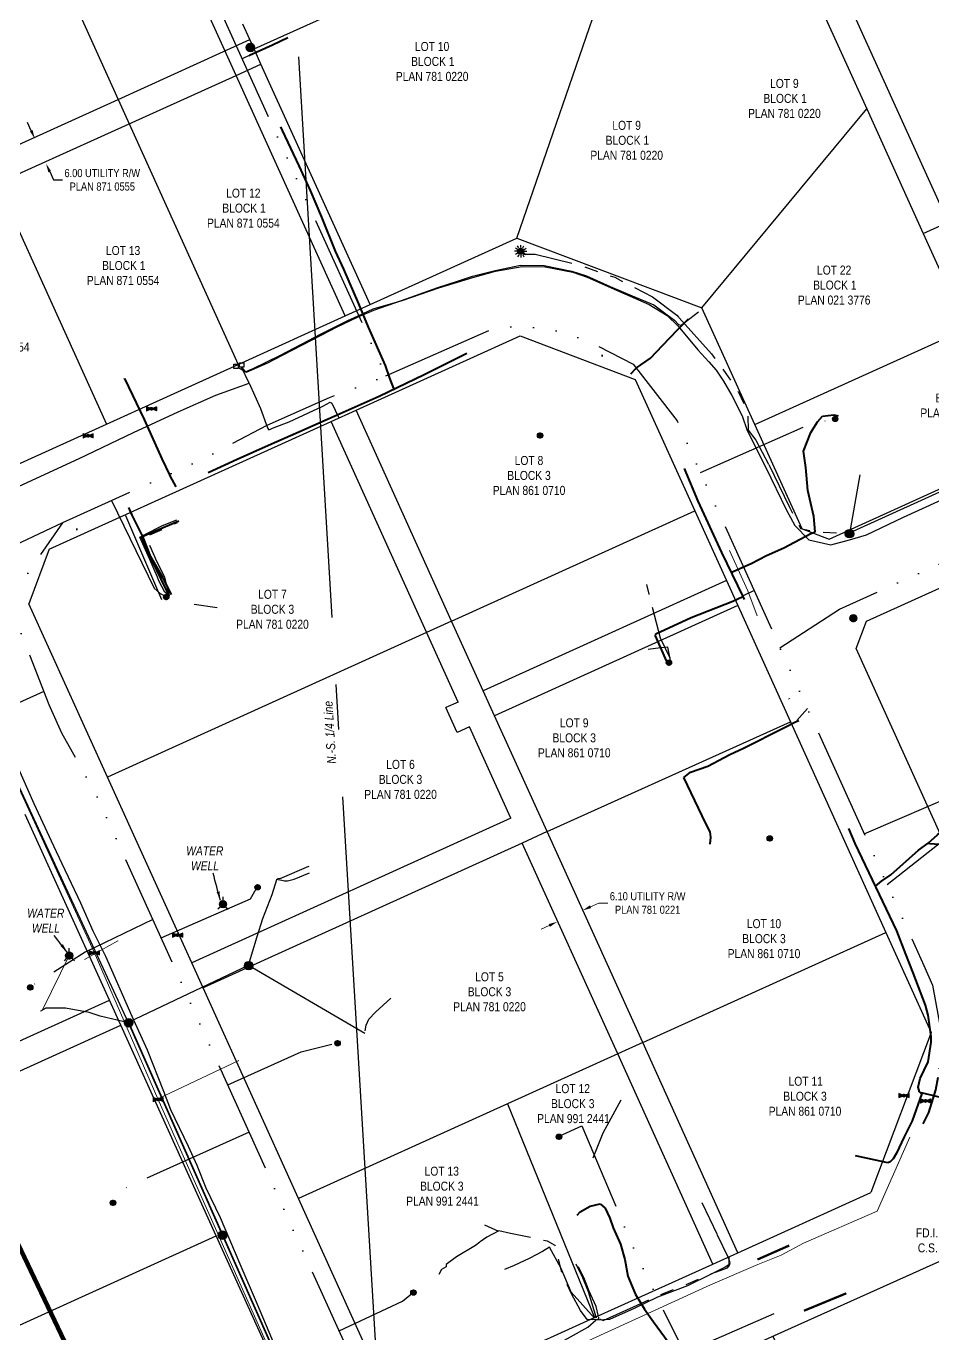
# Model space of a CAD drawing. Extents: x 312545 to 320442, y 5540407 to 5546054.
# Drawn here: x 316387.1 to 316589, y 5541873.8 to 5542165 of the extents above; entities that cross this region are included whole.
import ezdxf

# ---------------------------------------------------------------- set-up
doc = ezdxf.new("R2010")
doc.units = 0
doc.header["$LTSCALE"] = 5
doc.header["$PDSIZE"] = 0.5
for name, pattern in [('COOP2', [10, 5, -1, 0, -1, 0, -1, 0, -1, 0, -1]), ('DASHDOT', [25.4, 12.7, -6.35, 0, -6.35]), ('DASHDOT2', [12.7, 6.35, -3.175, 0, -3.175]), ('foc-QUARTERLINE', [33, 25, -3, 2, -3]), ('POWERLINE5', [7.8, 2.4, -0.6, 0.6, -0.6, 0.6, -0.6, 2.4])]:
    doc.linetypes.add(name, pattern=pattern)
doc.layers.get('Defpoints').update_dxf_attribs({"color": 9})
for name, color, linetype in [('AS-FENCE', 48, 'foc-FENCE'), ('AS-POWER', 104, 'foc-POWER'), ('AS-POWER-EXISTING', 72, 'POWERLINE5'), ('AS-POWER-EXISTING-PP-1000', 72, 'Continuous'), ('AS-SYMBOL-1000', 7, 'Continuous'), ('AS-TELEPHONE', 224, 'foc-TEL'), ('AS-WILDLIFE', 131, 'DASHDOT2'), ('F-RW', 190, 'Continuous'), ('L-MON-1000', 1, 'Continuous'), ('L-QSEC', 8, 'foc-QUARTERLINE'), ('L-QSEC-1000', 8, 'foc-QUARTERLINE'), ('L-TITLEDB', 4, 'Continuous'), ('L-TITLEDB-T-1000', 4, 'Continuous'), ('P-APEX RECON-URBAN', 30, 'COOP2'), ('T-WATER-T-1000', 170, 'Continuous')]:
    doc.layers.add(name, color=color, linetype=linetype)
for name, color, linetype, lineweight in [('AS-GENERAL', 48, 'Continuous', 18), ('AS-RECON EXISTING', 151, 'DASHDOT', 40), ('F-WS-T-1000', 190, 'Continuous', 9)]:
    doc.layers.add(name, color=color, linetype=linetype, lineweight=lineweight)
doc.layers.add('AS-WATER PIPE', color=7, linetype='foc-WATER', lineweight=9, true_color=0x8ac4ff)
doc.styles.add('1.8', font='ARIALN.TTF', dxfattribs={"height": 1.8})
doc.styles.add('175L', font='ARIALN.TTF', dxfattribs={"height": 10})
doc.styles.add('80L', font='ARIALN.TTF', dxfattribs={"height": 10})
doc.styles.add('foc-LtypeFont', font='ARIALN.TTF', dxfattribs={"height": 7.35})
doc.linetypes.add('foc-FENCE', pattern='A,10,-1,["X",foc-LtypeFont,S=0.2,R=0,X=-0.625,Y=-0.75],-1.24', length=12.24)
doc.linetypes.add('foc-POWER', pattern='A,6,-1,["P",foc-LtypeFont,S=0.2,R=0,X=-0.625,Y=-0.75],-1.24,4', length=12.24)
doc.linetypes.add('foc-TEL', pattern='A,2,-1,["T",foc-LtypeFont,S=0.2,R=0,X=-0.425,Y=-0.75],-1.24,8', length=12.24)
doc.linetypes.add('foc-WATER', pattern='A,10,-1,["W",foc-LtypeFont,S=0.2,R=0,X=-0.425,Y=-0.75],-2', length=13)
doc.dimstyles.new('Compass 1 000', dxfattribs={"dimtxt": 1.8, "dimasz": 2, "dimexe": 0.2, "dimexo": 0.0625, "dimgap": 0.5, "dimtad": 0, "dimtih": 1, "dimtoh": 1, "dimzin": 0, "dimdsep": 46, "dimtxsty": '1.8', "dimcen": 0.1, "dimse1": 1, "dimse2": 1, "dimclrd": 256, "dimclrt": 256, "dimaunit": 1, "dimadec": 4, "dimazin": 0, "dimtfac": 0.06, "dimtofl": 0, "dimtmove": 0, "dimatfit": 0, "dimfxl": 0.2, "dimtolj": 1, "dimtzin": 0, "dimlwd": -1, "dimarcsym": 0})

# ---------------------------------------------------------------- blocks, each defined once
blk = doc.blocks.new('VALVE')
h = blk.add_hatch(color=255)
h.dxf.hatch_style = 1
edge = h.paths.add_edge_path()
edge.add_line((-0.33, 0.24), (-1.2, 0.59))
edge.add_line((-1.2, 0.59), (-1.2, -0.59))
edge.add_line((-1.2, -0.59), (-0.33, -0.24))
edge.add_arc((0, 0), 0.411, 215.8775, 324.1225)
edge.add_line((0.33, -0.24), (1.2, -0.59))
edge.add_line((1.2, -0.59), (1.2, 0.59))
edge.add_line((1.2, 0.59), (0.33, 0.24))
edge.add_arc((0, 0), 0.411, 35.8775, 144.1225)
at = {"color": 48}
for p, q in [((-1.1, 0.44), (-1.1, -0.44)), ((-0.29, 0.12), (-1.1, 0.44)), ((0.29, 0.12), (1.1, 0.44)), ((1.1, 0.44), (1.1, -0.44)), ((-1.1, -0.44), (-0.29, -0.12)), ((1.1, -0.44), (0.29, -0.12))]:
    blk.add_line(p, q, dxfattribs=at)
for radius in [0.311, 0.11]:
    blk.add_circle((0, 0), radius, dxfattribs=at)
blk = doc.blocks.new('lightpole')
h = blk.add_hatch(color=255)
h.dxf.hatch_style = 1
h.paths.add_polyline_path([(-0.78, 0, 1), (0.78, 0, 1)])
h.paths.add_polyline_path([(0.68, 0, -1), (-0.68, 0, -1)], flags=16)
h = blk.add_hatch(color=13)
h.dxf.hatch_style = 1
edge = h.paths.add_edge_path()
edge.add_arc((0, 0), 0.682, 0, 360)
at = {"color": 13}
for p, q in [((-0.86, 0), (-1.38, 0)), ((-0.75, 0.43), (-1.19, 0.69)), ((-0.43, 0.75), (-0.69, 1.19)), ((0, 0.86), (0, 1.38)), ((0.43, 0.75), (0.69, 1.19)), ((0.75, 0.43), (1.19, 0.69)), ((0.86, 0), (1.38, 0)), ((-0.75, -0.43), (-1.19, -0.69)), ((-0.43, -0.75), (-0.69, -1.19)), ((0, -0.86), (0, -1.38)), ((0.43, -0.75), (0.69, -1.19)), ((0.75, -0.43), (1.19, -0.69))]:
    blk.add_line(p, q, dxfattribs=at)
blk.add_circle((0, 0), 0.682, dxfattribs=at)
blk = doc.blocks.new('RISER')
h = blk.add_hatch(color=255)
h.dxf.hatch_style = 1
edge = h.paths.add_edge_path()
edge.add_arc((0, 0), 0.7, 0, 360)
blk.add_hatch(color=13).paths.add_polyline_path([(0.58, -0.15), (-0.58, -0.15, 0.774597)])
at = {"color": 13}
blk.add_line((-0.58, -0.15), (0.58, -0.15), dxfattribs=at)
blk.add_circle((0, 0), 0.6, dxfattribs=at)
blk = doc.blocks.new('WAT')
h = blk.add_hatch(color=255)
h.dxf.hatch_style = 1
edge = h.paths.add_edge_path()
edge.add_arc((0, 0), 0.9, 0, 360)
at = {"color": 170}
for p, q in [((0, 0.82), (0, 1.63)), ((-0.58, -0.58), (-1.15, -1.15)), ((0.58, -0.58), (1.15, -1.15))]:
    blk.add_line(p, q, dxfattribs=at)
blk.add_circle((0, 0), 0.8, dxfattribs=at)
blk = doc.blocks.new('*X456')
at = {"color": 0}
for p, q in [((102.1, -2061.6), (108.8, -2061.6)), ((102.1, -2068.4), (108.8, -2068.4)), ((102.2, -2061.7), (108.8, -2061.7)), ((102.2, -2068.3), (108.7, -2068.3)), ((102.3, -2061.4), (108.6, -2061.4)), ((102.3, -2061.9), (108.6, -2061.9)), ((102.3, -2068.1), (108.6, -2068.1)), ((102.3, -2068.6), (108.7, -2068.6)), ((102.5, -2061.2), (108.5, -2061.2)), ((102.5, -2062), (108.4, -2062)), ((102.5, -2068), (108.4, -2068)), ((102.5, -2068.7), (108.5, -2068.7)), ((102.6, -2062.2), (108.3, -2062.2)), ((102.7, -2061.1), (108.2, -2061.1)), ((102.7, -2067.8), (108.3, -2067.8)), ((102.7, -2068.9), (108.3, -2068.9)), ((102.8, -2062.3), (108.1, -2062.3)), ((102.8, -2067.7), (108.1, -2067.7)), ((102.9, -2060.9), (108, -2060.9)), ((102.9, -2069.1), (108, -2069.1)), ((103, -2062.5), (108, -2062.5)), ((103, -2067.5), (108, -2067.5)), ((103.1, -2062.7), (107.8, -2062.7)), ((103.1, -2067.3), (107.8, -2067.3)), ((103.2, -2060.8), (107.7, -2060.8)), ((103.2, -2069.2), (107.8, -2069.2)), ((103.3, -2062.8), (107.7, -2062.8)), ((103.3, -2067.2), (107.6, -2067.2)), ((103.4, -2063), (107.5, -2063)), ((103.4, -2067), (107.5, -2067)), ((103.5, -2060.6), (107.4, -2060.6)), ((103.5, -2069.4), (107.4, -2069.4)), ((103.6, -2063.1), (107.3, -2063.1)), ((103.6, -2066.9), (107.3, -2066.9)), ((103.7, -2063.3), (107.2, -2063.3)), ((103.8, -2066.7), (107.2, -2066.7)), ((103.9, -2060.5), (107, -2060.5)), ((103.9, -2063.4), (107, -2063.4)), ((103.9, -2066.6), (107, -2066.6)), ((103.9, -2069.5), (107.1, -2069.5)), ((104.1, -2063.6), (106.9, -2063.6)), ((104.1, -2066.4), (106.9, -2066.4)), ((104.2, -2063.7), (106.7, -2063.7)), ((104.2, -2066.2), (106.7, -2066.2)), ((104.4, -2063.9), (106.6, -2063.9)), ((104.4, -2066.1), (106.6, -2066.1)), ((104.4, -2069.7), (106.5, -2069.7)), ((104.5, -2060.3), (106.5, -2060.3)), ((104.5, -2064.1), (106.4, -2064.1)), ((104.5, -2065.9), (106.4, -2065.9)), ((104.7, -2064.2), (106.3, -2064.2)), ((104.7, -2065.8), (106.2, -2065.8)), ((104.8, -2064.4), (106.1, -2064.4)), ((104.8, -2065.6), (106.1, -2065.6)), ((105, -2064.5), (105.9, -2064.5)), ((105, -2065.5), (105.9, -2065.5)), ((105.1, -2064.7), (105.8, -2064.7)), ((105.2, -2065.3), (105.8, -2065.3)), ((105.3, -2064.8), (105.6, -2064.8)), ((105.3, -2065.2), (105.6, -2065.2))]:
    blk.add_line(p, q, dxfattribs=at)
blk = doc.blocks.new('PILE')
h = blk.add_hatch(color=255)
h.dxf.hatch_style = 1
edge = h.paths.add_edge_path()
edge.add_arc((0, 0), 0.868, 0, 360)
at = {"color": 224}
for p, q in [((0.54, -0.54), (-0.54, 0.54)), ((-0.54, -0.54), (0.54, 0.54))]:
    blk.add_line(p, q, dxfattribs=at)
blk.add_circle((0, 0), 0.768, dxfattribs=at)
at = {"color": 224, "xscale": 0.16, "yscale": 0.16, "zscale": 0.16}
blk.add_blockref('*X456', (-16.87, 330.4), dxfattribs=at)
blk = doc.blocks.new('POWERPOLE')
h = blk.add_hatch(color=255)
edge = h.paths.add_edge_path()
edge.add_arc((0, 0), 0.96, 0, 360)
at = {"linetype": 'Continuous'}
for p, q in [((0.68, -0.68), (-0.68, 0.68)), ((-0.68, -0.68), (0.68, 0.68))]:
    blk.add_line(p, q, dxfattribs=at)
blk.add_circle((0, 0), 0.96, dxfattribs=at)
blk = doc.blocks.new('*D514')
at = {"layer": 'Defpoints', "color": 0, "transparency": 16777216}
for p in [(316389.9, 5542140.29), (316391.5, 5542134.43), (316392.37, 5542134.82)]:
    blk.add_point(p, dxfattribs=at)
at = {"layer": 'L-TITLEDB-T-1000', "transparency": 16777216}
for p, q in [((316388.21, 5542141.72), (316387.39, 5542143.54)), ((316392.33, 5542132.61), (316393.15, 5542130.78)), ((316393.15, 5542130.78), (316395.15, 5542130.78))]:
    blk.add_line(p, q, dxfattribs=at)
for points in [[(316388.51, 5542141.86), (316387.91, 5542141.58), (316389.03, 5542139.9)], [(316392.63, 5542132.74), (316392.02, 5542132.47), (316391.5, 5542134.43)]]:
    blk.add_solid(points, dxfattribs=at)
at = {"layer": 'L-TITLEDB-T-1000', "transparency": 16777216, "insert": (316404.03, 5542130.78), "char_height": 1.8, "attachment_point": 5, "style": '1.8'}
blk.add_mtext('\\A1;6.00 UTILITY R/W\\PPLAN 871 0555', dxfattribs=at)
blk = doc.blocks.new('*D1852')
at = {"layer": 'Defpoints', "color": 0, "transparency": 16777216}
for p in [(316510.95, 5541968.1), (316510.99, 5541968.02), (316505.43, 5541965.5)]:
    blk.add_point(p, dxfattribs=at)
at = {"layer": 'F-WS-T-1000', "transparency": 16777216}
for p, q in [((316512.78, 5541968.93), (316514.6, 5541969.75)), ((316514.6, 5541969.75), (316516.6, 5541969.75)), ((316503.57, 5541964.76), (316501.75, 5541963.93))]:
    blk.add_line(p, q, dxfattribs=at)
for points in [[(316512.64, 5541969.23), (316512.91, 5541968.63), (316510.95, 5541968.1)], [(316503.44, 5541965.06), (316503.71, 5541964.46), (316505.39, 5541965.59)]]:
    blk.add_solid(points, dxfattribs=at)
at = {"layer": 'F-WS-T-1000', "transparency": 16777216, "insert": (316525.47, 5541969.75), "char_height": 1.8, "attachment_point": 5, "style": '1.8'}
blk.add_mtext('\\A1;6.10 UTILITY R/W\\PPLAN 781 0221', dxfattribs=at)

msp = doc.modelspace()

# ---------------------------------------------------------------- linework, layer by layer
at = {"layer": 'AS-FENCE', "flags": 128}
msp.add_lwpolyline([(316409.236, 5542056.053), (316409.235, 5542056.051), (316417.216, 5542037.309)], dxfattribs=at)
at = {"layer": 'AS-GENERAL', "const_width": 0.5, "flags": 128}
for points in [[(316549.926, 5541890.372), (316557.016, 5541893.5)], [(316569.711, 5541882.848), (316560.277, 5541878.967)]]:
    msp.add_lwpolyline(points, dxfattribs=at)
at = {"layer": 'AS-POWER', "flags": 128}
for points in [[(316570.46, 5542052.16), (316612.155, 5542071.092), (316667.742, 5542095.94), (316691.259, 5542118.69)], [(316570.477, 5542052.067), (316572.829, 5542065.082)], [(316409.867, 5541943.053), (316383.287, 5542000.432), (316356.366, 5542059.571)], [(316424.484, 5542036.263), (316429.619, 5542035.521)], [(316449.918, 5541977.929), (316449.922, 5541977.923), (316443.563, 5541975.172), (316443.045, 5541975.207)], [(316409.9, 5541943.19), (316436.627, 5541955.94), (316438.558, 5541962.324), (316439.792, 5541966.272), (316441.831, 5541971.636), (316442.871, 5541975.006)], [(316436.627, 5541955.94), (316462.506, 5541940.772), (316462.506, 5541940.787)], [(316409.9, 5541943.19), (316430.82, 5541895.93), (316452.04, 5541848.06), (316479.87, 5541787.44), (316498.94, 5541745.22), (316520.336, 5541698.705), (316539.448, 5541712.189)]]:
    msp.add_lwpolyline(points, dxfattribs=at)
at = {"layer": 'AS-POWER-EXISTING', "flags": 128}
for points in [[(316497.223, 5542114.958), (316497.233, 5542114.954), (316497.806, 5542114.214), (316500.413, 5542114.246), (316509.93, 5542111.916), (316518.152, 5542109.076), (316526.547, 5542104.731), (316531.989, 5542100.623), (316539.681, 5542092.012), (316542.921, 5542087.648), (316545.696, 5542083.513), (316547.755, 5542079.207), (316547.848, 5542075.043), (316549.534, 5542072.823), (316552.531, 5542067.242), (316557.003, 5542058.03), (316559.505, 5542053.152), (316563.176, 5542052.353), (316570.477, 5542052.054)], [(316418.972, 5542038.187), (316417.929, 5542042.282), (316416.286, 5542045.627), (316413.985, 5542050.848), (316413.906, 5542051.368), (316414.476, 5542051.639), (316420.781, 5542054.499)], [(316530.479, 5542024.289), (316528.337, 5542028.692), (316526.5, 5542035.867), (316525.817, 5542038.52), (316525.315, 5542040.655)], [(316514.766, 5541877.167), (316515.546, 5541876.806), (316522.35, 5541879.818), (316528.041, 5541882.432), (316533.015, 5541884.379), (316537.312, 5541886.261), (316540.614, 5541887.583), (316543.255, 5541888.546), (316543.586, 5541888.877), (316543.73, 5541889.105), (316543.841, 5541889.642), (316543.514, 5541890.723), (316537.581, 5541902.979)], [(316514.551, 5541877.555), (316514.474, 5541876.992), (316513.225, 5541876.974), (316512.032, 5541877.025), (316510.558, 5541879.012), (316508.501, 5541882.71), (316506.402, 5541887.332), (316504.905, 5541893.486), (316503.163, 5541894.432), (316501.185, 5541894.854), (316494.908, 5541896.193), (316492.346, 5541896.737), (316489.677, 5541895.354), (316487.159, 5541893.534), (316482.916, 5541890.967), (316480.589, 5541889.247), (316480.578, 5541888.753), (316479.555, 5541888.189), (316478.642, 5541886.429)], [(316489.128, 5541898.071), (316492.253, 5541896.72)], [(316514.532, 5541877.655), (316513.984, 5541879.928), (316512.476, 5541883.296), (316511.243, 5541886.34), (316509.779, 5541889.389)]]:
    msp.add_lwpolyline(points, dxfattribs=at)
at = {"layer": 'AS-RECON EXISTING', "flags": 128}
for points in [[(316468.95, 5542084.343), (316468.098, 5542086.585), (316467.107, 5542089.419), (316463.342, 5542097.944), (316461.127, 5542103.206), (316457.851, 5542110.874), (316455.982, 5542114.898), (316452.887, 5542122.471), (316450.432, 5542128.412), (316447.894, 5542133.906), (316444.151, 5542141.773), (316441.211, 5542148.1), (316435.652, 5542161.149), (316435.375, 5542161.692), (316433.249, 5542166.738), (316431.37, 5542171.114), (316426.786, 5542181.858), (316422.288, 5542191.368), (316417.285, 5542202.688), (316416.268, 5542205.057), (316413.585, 5542210.049), (316410.415, 5542216.286), (316408.978, 5542220.102), (316409.277, 5542220.695), (316409.485, 5542220.98), (316410.5, 5542221.542), (316418.571, 5542224.746), (316427.048, 5542228.727), (316433.613, 5542231.796), (316444.48, 5542236.962), (316449.26, 5542239.231), (316455.248, 5542241.792), (316461.549, 5542244.591), (316468.204, 5542247.469), (316476.409, 5542251.27), (316484.432, 5542254.435), (316489.615, 5542256.605), (316497.299, 5542260.179), (316503.505, 5542262.543), (316505.948, 5542263.841), (316515.239, 5542267.596), (316524.621, 5542272.329), (316532.58, 5542276.359), (316541.067, 5542280.398), (316549.352, 5542284.051), (316558.688, 5542288.273), (316566.455, 5542291.95), (316568.84, 5542292.948), (316578.221, 5542297.171), (316582.527, 5542299.09), (316592.755, 5542303.189), (316600.811, 5542307.12), (316605.154, 5542308.773), (316610.08, 5542311.081), (316614.275, 5542312.838), (316619.23, 5542315.047), (316623.608, 5542316.59), (316629.049, 5542318.729), (316636.616, 5542321.569), (316645.674, 5542325.453), (316652.247, 5542328.467), (316661.221, 5542332.701), (316668.126, 5542335.838), (316671.783, 5542337.607), (316679.707, 5542341.278), (316686.086, 5542344.023), (316692.662, 5542346.802), (316701.484, 5542350.964), (316709.477, 5542354.327), (316714.061, 5542355.976), (316721.314, 5542359.409), (316732.566, 5542364.679), (316736.777, 5542366.353), (316742.512, 5542369.178), (316749.634, 5542372.976), (316760.382, 5542378.072), (316770.669, 5542382.304), (316796.106, 5542393.198), (316798.536, 5542394.029), (316801.228, 5542393.257)], [(316445.347, 5542162.405), (316441.953, 5542160.776), (316436.805, 5542158.443), (316436.896, 5542158.484)], [(316521.745, 5542087.576), (316522.881, 5542088.803), (316522.97, 5542088.898), (316526.091, 5542091.061), (316528.803, 5542093.896), (316532.088, 5542097.39), (316534.566, 5542099.823)], [(316312.228, 5542012.428), (316321.754, 5542017.321), (316328.746, 5542020.846), (316333.97, 5542023.232), (316337.187, 5542024.532), (316344.746, 5542027.934), (316352.535, 5542031.424), (316357.598, 5542033.962), (316364.093, 5542036.647), (316367.177, 5542038.004), (316375.816, 5542042.199), (316383.6, 5542045.892), (316386.33, 5542047.046), (316389.053, 5542048.254), (316397.071, 5542052.437), (316404.605, 5542055.486), (316414.622, 5542059.776), (316424.496, 5542064.232), (316434.075, 5542068.555), (316441.024, 5542071.733), (316447.829, 5542074.702), (316454.328, 5542077.582), (316465.726, 5542082.611), (316475.679, 5542087.457), (316485.896, 5542092.546), (316490.226, 5542094.479), (316496.43, 5542096.112), (316500.396, 5542096.593), (316506.029, 5542095.504), (316511.189, 5542093.774), (316516.949, 5542090.819), (316519.836, 5542088.574), (316521.745, 5542087.576), (316523.503, 5542085.432), (316525.591, 5542082.409), (316528.348, 5542077.725), (316530.742, 5542073.314), (316533.011, 5542067.984), (316536.661, 5542059.237), (316541.949, 5542047.81), (316546.708, 5542038.039), (316546.986, 5542037.31)], [(316408.973, 5542086.496), (316408.977, 5542086.556), (316413.383, 5542077.391), (316417.312, 5542068.66), (316418.988, 5542065.132), (316419.094, 5542064.911), (316420.447, 5542062.405)], [(316544.074, 5542043.358), (316544.035, 5542043.327), (316548.532, 5542045.336), (316551.975, 5542047.123), (316555.789, 5542048.835), (316561.809, 5542052.015), (316562.765, 5542052.391), (316562.494, 5542055.8), (316561.161, 5542061.636), (316560.67, 5542066.766), (316560.178, 5542070.392), (316561.782, 5542074.505), (316563.292, 5542076.88), (316564.447, 5542078.189), (316566.915, 5542078.465), (316567.892, 5542078.2)], [(316419.46, 5542038.455), (316419.455, 5542038.436), (316417.527, 5542042.267), (316414.875, 5542046.849), (316413.046, 5542051.389), (316410.718, 5542056.087), (316409.978, 5542057.787)], [(316529.757, 5542023.501), (316527.22, 5542029.219), (316527.276, 5542029.695), (316535.145, 5542033.31), (316544.467, 5542036.939), (316546.635, 5542037.973), (316546.718, 5542038.012)], [(316586.506, 5541927.33), (316586.287, 5541927.443), (316586.025, 5541927.713), (316585.688, 5541928.779), (316586.13, 5541930.663), (316587.915, 5541934.403), (316588.64, 5541938.735), (316588.605, 5541940.058), (316587.947, 5541944.816), (316587.333, 5541947.019), (316584.596, 5541954.234), (316582.935, 5541958.368), (316580.948, 5541963.568), (316571.707, 5541982.989), (316567.031, 5541993.689), (316563.561, 5542001.316), (316560.502, 5542007.52), (316559.233, 5542010.303), (316555.662, 5542018.227), (316553.548, 5542023.033), (316551.671, 5542026.919), (316548.507, 5542033.867), (316546.981, 5542037.32)], [(316539.403, 5541982.865), (316539.579, 5541984.41), (316539.371, 5541985.611), (316538.437, 5541987.479), (316533.542, 5541997.693), (316535.035, 5541998.91), (316538.895, 5542000.246), (316543.753, 5542002.847), (316546.809, 5542004.26), (316555.964, 5542008.858), (316558.369, 5542010.08), (316559.135, 5542010.431)], [(316576.214, 5541973.517), (316577.561, 5541974.645), (316579.607, 5541976.003), (316585.768, 5541981.528), (316587.931, 5541983.117), (316590.026, 5541984.945), (316592.23, 5541986.86), (316593.294, 5541987.89), (316597.033, 5541991.049), (316599.713, 5541993.116), (316603.001, 5541996.271), (316603.553, 5541997.013)], [(316587.893, 5541983.054), (316588.303, 5541983.018), (316590.423, 5541982.847), (316591.019, 5541982.799), (316597.569, 5541985.986), (316601.396, 5541987.329)], [(316586.863, 5541920.577), (316588.123, 5541923.113), (316589.075, 5541926.193), (316589.615, 5541928.183), (316590.203, 5541931.01)], [(316586.506, 5541927.33), (316584.346, 5541921.225), (316582.611, 5541917.698), (316580.891, 5541914.032), (316580.178, 5541912.8), (316579.497, 5541912.117), (316578.934, 5541911.923), (316571.792, 5541913.499)], [(316620.436, 5541916.879), (316620.37, 5541916.888), (316616.212, 5541916.856), (316608.869, 5541919.002), (316605.58, 5541921.232), (316602.127, 5541923.842), (316597.132, 5541925.645), (316590.087, 5541926.621), (316586.493, 5541927.47)], [(316509.801, 5541900.243), (316510.412, 5541901.016), (316512.659, 5541902.243), (316514.934, 5541902.789), (316516.019, 5541901.775), (316517.021, 5541899.572), (316517.778, 5541897.412), (316519.407, 5541893.825), (316520.41, 5541890.372), (316521.066, 5541886.681), (316522.751, 5541882.622), (316523.494, 5541881.362), (316524.74, 5541879.355), (316526.796, 5541876.473), (316529.233, 5541873.176), (316531.715, 5541869.743), (316533.404, 5541867.174), (316533.84, 5541866.232), (316533.913, 5541866.033)]]:
    msp.add_lwpolyline(points, dxfattribs=at)
at = {"layer": 'AS-RECON EXISTING', "color": 240, "flags": 128}
msp.add_lwpolyline([(316421.082, 5542054.763), (316415.508, 5542052.407), (316412.798, 5542051.19), (316415.178, 5542045.89), (316417.066, 5542041.864), (316418.872, 5542038.245)], dxfattribs=at)
at = {"layer": 'AS-TELEPHONE', "flags": 128}
for points in [[(316434.345, 5542088.95), (316436.141, 5542087.944), (316440.921, 5542090.003), (316444.128, 5542091.766), (316452.888, 5542096.274), (316456.18, 5542097.999), (316461.004, 5542100.265), (316464.499, 5542101.744), (316470.628, 5542103.922), (316478.783, 5542106.812), (316483.383, 5542108.312), (316486.452, 5542109.319), (316491.519, 5542110.591), (316497.174, 5542111.767), (316502.456, 5542111.727), (316508.561, 5542110.441), (316511.829, 5542109.381), (316517.131, 5542107.052), (316522.028, 5542104.955), (316526.881, 5542102.921), (316529.838, 5542100.707), (316531.453, 5542099.52), (316532.342, 5542098.579), (316532.953, 5542098.426), (316536.777, 5542101.391)], [(316435.064, 5542089.043), (316435.77, 5542088.18), (316435.844, 5542088.042), (316437.651, 5542088.761), (316443.747, 5542091.714), (316448.422, 5542094.222), (316452.778, 5542096.496), (316458.75, 5542099.496), (316461.037, 5542100.536), (316464.341, 5542102.051), (316470.837, 5542103.925), (316479.001, 5542106.717), (316486.581, 5542109.059), (316491.576, 5542110.459), (316497.536, 5542111.455), (316502.645, 5542111.429), (316508.79, 5542110.19), (316512, 5542109.115), (316517.355, 5542106.767), (316525.807, 5542103.03), (316529.829, 5542100.588), (316532.196, 5542098.263), (316533.366, 5542096.884), (316536.631, 5542092.917), (316539.086, 5542090.225), (316540.7, 5542088.421), (316542.39, 5542085.975), (316544.229, 5542082.741), (316546.536, 5542078.223), (316547.637, 5542074.999), (316551.766, 5542066.735), (316556.337, 5542057.411), (316558.245, 5542053.82), (316561.358, 5542050.622), (316566.297, 5542049.513), (316570.429, 5542050.658), (316574.216, 5542051.709), (316582.441, 5542055.7), (316590.13, 5542059.14), (316602.168, 5542065.174), (316610.486, 5542068.91), (316611.812, 5542069.78), (316611.96, 5542070.102), (316612.174, 5542070.989)], [(316321.237, 5542035.337), (316322.018, 5542035.369), (316332.877, 5542040.814), (316351.955, 5542048.581), (316357.285, 5542051.278), (316359.216, 5542053.051), (316359.6, 5542053.787), (316359.34, 5542055.18), (316358.87, 5542056.066), (316357.7, 5542056.445), (316359.676, 5542056.753), (316359.952, 5542056.367), (316362.05, 5542051.998), (316365.729, 5542053.875), (316371.696, 5542056.066), (316376.69, 5542058.482), (316386.52, 5542063.014), (316398.855, 5542068.755), (316410.994, 5542074.542), (316420.965, 5542079.133), (316429.354, 5542082.838), (316436.752, 5542085.477), (316435.06, 5542089.045)], [(316436.744, 5542085.479), (316439.252, 5542079.834), (316440.801, 5542075.592), (316441.075, 5542075.155), (316441.11, 5542075.116), (316442.333, 5542075.652), (316445.631, 5542076.865), (316453.119, 5542080.386), (316454.787, 5542081.284), (316454.935, 5542081.224), (316455.155, 5542081.046), (316456.598, 5542077.9)], [(316357.7, 5542056.445), (316359.152, 5542056.898), (316359.644, 5542056.768), (316359.965, 5542056.591), (316362.158, 5542051.871), (316362.832, 5542050.194), (316365.584, 5542044.257), (316367.875, 5542038.43), (316371.224, 5542030.501), (316374.148, 5542024.088), (316376.057, 5542019.943), (316379.582, 5542012.545), (316381.099, 5542009.363), (316383.771, 5542003.35), (316388.822, 5541991.93), (316393.195, 5541982.52), (316395.001, 5541978.58), (316399.157, 5541969.769), (316401.932, 5541963.527), (316404.723, 5541957.921), (316410.638, 5541944.574), (316414.035, 5541937.047), (316417.633, 5541927.893), (316419.248, 5541923.797), (316423.122, 5541915.603), (316425.119, 5541911.389), (316427.103, 5541906.369), (316430.309, 5541899.72), (316434.695, 5541889.426), (316438.506, 5541880.397), (316441.716, 5541872.868), (316444.207, 5541867.248), (316446.169, 5541862.688), (316448.208, 5541858.52), (316447.402, 5541858.023), (316449.484, 5541858.344), (316452.964, 5541858.644), (316457.492, 5541858.641), (316462.677, 5541858.243), (316468.543, 5541857.474), (316473.069, 5541857.536), (316475.964, 5541858.016), (316478.736, 5541858.964), (316483.156, 5541860.51), (316488.91, 5541862.713), (316498.072, 5541866.889), (316502.942, 5541869.318), (316501.954, 5541871.287), (316501.976, 5541871.273)], [(316418.917, 5542038.171), (316417.927, 5542038.972), (316416.59, 5542041.51), (316416.299, 5542042.326), (316414.619, 5542046.256), (316412.41, 5542051.23), (316413.338, 5542051.746), (316417.454, 5542053.811), (316420.649, 5542055.102)], [(316530.6, 5542023.775), (316529.966, 5542026.739), (316528.361, 5542026.546), (316525.622, 5542026.208)], [(316442.738, 5541975.045), (316442.735, 5541975.052), (316444, 5541974.815), (316444.603, 5541974.663), (316445.246, 5541974.673), (316446.726, 5541975.068), (316450.197, 5541976.502)], [(316478.575, 5541725.035), (316480.879, 5541733.039), (316481.397, 5541733.859), (316487.655, 5541737.895), (316494.616, 5541741.669), (316498.261, 5541743.863), (316498.934, 5541745.034), (316479.361, 5541787.555), (316452.02, 5541847.901), (316430.789, 5541895.784), (316409.867, 5541943.053), (316403.594, 5541944.547), (316401.093, 5541945.356), (316395.868, 5541946.369), (316391.46, 5541946.308), (316390.272, 5541945.679), (316390.276, 5541945.676)], [(316462.539, 5541941.292), (316462.783, 5541942.553), (316463.369, 5541943.857), (316464.869, 5541945.468), (316468.286, 5541948.595)], [(316513.377, 5541912.993), (316515.574, 5541918.587), (316519.571, 5541925.948)], [(316513.673, 5541877.289), (316508.459, 5541883.134), (316506.252, 5541888.381), (316503.583, 5541893.117), (316502.042, 5541892.134), (316499.072, 5541890.597), (316495.73, 5541889.063), (316493.57, 5541888.118)], [(316514.275, 5541876.92), (316517.032, 5541877.067), (316522.584, 5541879.512), (316527.708, 5541882.051), (316534.45, 5541884.601), (316539.727, 5541887.156), (316542.684, 5541888.67), (316543.595, 5541889.325), (316543.635, 5541890.851)], [(316514.087, 5541877.316), (316512.286, 5541883.15), (316511.035, 5541886.261), (316509.538, 5541889.327)], [(316447.551, 5541858.425), (316449.395, 5541859.036), (316452.832, 5541859.293), (316459.585, 5541859.044), (316463.209, 5541858.462), (316465.429, 5541858.47), (316469.706, 5541858.054), (316472.095, 5541857.98), (316474.224, 5541858.133), (316481.422, 5541859.905), (316487.743, 5541862.591), (316493.952, 5541865.572), (316499.825, 5541868.632), (316504.443, 5541871.002), (316512.153, 5541875.315), (316513.991, 5541876.943)]]:
    msp.add_lwpolyline(points, dxfattribs=at)
for points in [[(316434.316, 5542089.757), (316434.316, 5542088.757), (316433.316, 5542088.757), (316433.316, 5542089.757)], [(316435.556, 5542090.041), (316435.556, 5542089.041), (316434.556, 5542089.041), (316434.556, 5542090.041)]]:
    msp.add_lwpolyline(points, close=True, dxfattribs=at)
at = {"layer": 'AS-WATER PIPE', "flags": 128}
for points in [[(316359.677, 5542051.257), (316402.22, 5541958.78), (316416.422, 5541926.156), (316452.58, 5541844.87)], [(316543.699, 5542048.216), (316543.699, 5542048.221), (316547.756, 5542039.285), (316549.879, 5542033.7)], [(316407.503, 5541961.292), (316407.517, 5541961.313), (316400.056, 5541957.205)], [(316390.82, 5541946.088), (316390.833, 5541946.121), (316396.623, 5541958.052)], [(316416.423, 5541926.175), (316416.422, 5541926.156), (316434.437, 5541934.656)], [(316075.096, 5541688.571), (316192.955, 5541730.045), (316323.614, 5541785.584), (316452.588, 5541844.863), (316471.845, 5541853.793), (316539.452, 5541884.735), (316550.03, 5541889.281), (316555.225, 5541891.335), (316560.169, 5541894.015), (316576.596, 5541901.166), (316583.84, 5541917.656)]]:
    msp.add_lwpolyline(points, dxfattribs=at)
at = {"layer": 'AS-WILDLIFE', "const_width": 1, "flags": 128}
msp.add_lwpolyline([(316226.368, 5542227.49), (316556.556, 5541534.214), (316360.802, 5540555.104), (316516.816, 5540555.115), (316516.814, 5540580.109), (316541.808, 5540580.11), (316541.816, 5540455.547)], dxfattribs=at)
at = {"layer": 'F-RW', "flags": 128}
for points in [[(316433.82, 5542154.013), (316404.575, 5542218.482)], [(316614.445, 5542072.805), (316556.839, 5542199.748)], [(316437.83, 5542159.928), (316472.2, 5542175.479)], [(316433.82, 5542154.013), (316439.368, 5542156.536)], [(316351.318, 5542116.731), (316433.82, 5542154.013)], [(316458.103, 5542100.481), (316433.82, 5542154.013)], [(316483.306, 5542014.508), (316454.997, 5542076.957)], [(316543.004, 5542041.538), (316488.857, 5542017.025)], [(316545.522, 5542035.986), (316491.374, 5542011.471)], [(316483.306, 5542014.508), (316480.527, 5542013.254)], [(316483.044, 5542007.702), (316480.527, 5542013.254)], [(316485.821, 5542008.958), (316483.044, 5542007.702)], [(316495.018, 5541988.656), (316485.821, 5542008.958)], [(316495.018, 5541988.656), (316423.945, 5541956.428)], [(316518.816, 5541936.153), (316497.534, 5541983.103)], [(316338.999, 5541917.936), (316405.626, 5541948.118)], [(316540.022, 5541889.373), (316518.816, 5541936.153)]]:
    msp.add_lwpolyline(points, dxfattribs=at)
at = {"layer": 'L-QSEC', "flags": 128}
msp.add_lwpolyline([(316437.889, 5542322.845), (316494.209, 5541378.822)], dxfattribs=at)
at = {"layer": 'L-TITLEDB', "flags": 128}
for points in [[(316380.816, 5542207.711), (316407.565, 5542148.664)], [(316496.374, 5542117.799), (316516.201, 5542175.35)], [(316564.807, 5542167.433), (316574.254, 5542146.616)], [(316436.89, 5542162), (316435.311, 5542165.479)], [(316436.89, 5542162), (316435.311, 5542165.479)], [(316407.565, 5542148.664), (316436.89, 5542162)], [(316437.83, 5542159.928), (316436.89, 5542162)], [(316437.83, 5542159.928), (316436.89, 5542162)], [(316439.368, 5542156.536), (316437.83, 5542159.928)], [(316439.368, 5542156.536), (316437.83, 5542159.928)], [(316463.656, 5542102.995), (316439.368, 5542156.536)], [(316463.656, 5542102.995), (316439.368, 5542156.536)], [(316378.209, 5542135.385), (316407.565, 5542148.664)], [(316407.565, 5542148.664), (316434.303, 5542089.667)], [(316537.557, 5542102.293), (316574.254, 5542146.616)], [(316537.557, 5542102.293), (316574.254, 5542146.616)], [(316574.254, 5542146.616), (316586.85, 5542118.861)], [(316574.254, 5542146.616), (316586.85, 5542118.861)], [(316378.209, 5542135.385), (316404.945, 5542076.395)], [(316586.85, 5542118.861), (316621.55, 5542134.594)], [(316463.656, 5542102.995), (316496.374, 5542117.799)], [(316496.374, 5542117.799), (316537.557, 5542102.293)], [(316586.85, 5542118.861), (316596.494, 5542097.607)], [(316586.85, 5542118.861), (316596.494, 5542097.607)], [(316458.103, 5542100.481), (316463.656, 5542102.995)], [(316458.103, 5542100.481), (316463.656, 5542102.995)], [(316434.303, 5542089.667), (316458.103, 5542100.481)], [(316434.303, 5542089.667), (316458.103, 5542100.481)], [(316549.327, 5542076.326), (316537.557, 5542102.293)], [(316549.327, 5542076.326), (316537.557, 5542102.293)], [(316549.327, 5542076.326), (316596.494, 5542097.607)], [(316460.549, 5542079.473), (316497.111, 5542096.041)], [(316460.549, 5542079.473), (316497.111, 5542096.041)], [(316497.111, 5542096.041), (316522.703, 5542086.319)], [(316497.111, 5542096.041), (316522.703, 5542086.319)], [(316404.945, 5542076.395), (316434.303, 5542089.667)], [(316404.945, 5542076.395), (316434.303, 5542089.667)], [(316522.703, 5542086.319), (316535.966, 5542057.062)], [(316522.703, 5542086.319), (316535.966, 5542057.062)], [(316392.231, 5542048.532), (316454.997, 5542076.957)], [(316454.997, 5542076.957), (316460.549, 5542079.473)], [(316481.823, 5542032.544), (316460.549, 5542079.473)], [(316481.823, 5542032.544), (316460.549, 5542079.473)], [(316380.147, 5542065.144), (316404.945, 5542076.395)], [(316380.147, 5542065.144), (316404.945, 5542076.395)], [(316559.875, 5542053.055), (316549.327, 5542076.326)], [(316559.875, 5542053.055), (316549.327, 5542076.326)], [(316565.91, 5542050.801), (316608.892, 5542070.287)], [(316565.91, 5542050.801), (316608.892, 5542070.287)], [(316481.823, 5542032.544), (316535.966, 5542057.062)], [(316535.966, 5542057.062), (316543.004, 5542041.538)], [(316535.966, 5542057.062), (316543.004, 5542041.538)], [(316574.217, 5542032.478), (316622.808, 5542054.508)], [(316559.875, 5542053.055), (316565.91, 5542050.801)], [(316559.875, 5542053.055), (316565.91, 5542050.801)], [(316392.231, 5542048.532), (316387.699, 5542036.387)], [(316543.004, 5542041.538), (316545.522, 5542035.986)], [(316543.004, 5542041.538), (316545.522, 5542035.986)], [(316405.195, 5541997.788), (316387.699, 5542036.387)], [(316545.522, 5542035.986), (316557.263, 5542010.091)], [(316545.522, 5542035.986), (316557.263, 5542010.091)], [(316481.823, 5542032.544), (316405.195, 5541997.788)], [(316488.857, 5542017.025), (316481.823, 5542032.544)], [(316488.857, 5542017.025), (316481.823, 5542032.544)], [(316571.941, 5542026.425), (316574.217, 5542032.478)], [(316591.078, 5541984.214), (316571.941, 5542026.425)], [(316491.374, 5542011.471), (316488.857, 5542017.025)], [(316491.374, 5542011.471), (316488.857, 5542017.025)], [(316503.085, 5541985.657), (316491.374, 5542011.471)], [(316503.085, 5541985.657), (316491.374, 5542011.471)], [(316503.085, 5541985.657), (316557.263, 5542010.091)], [(316557.263, 5542010.091), (316578.525, 5541963.18)], [(316557.263, 5542010.091), (316578.525, 5541963.18)], [(316423.945, 5541956.428), (316405.195, 5541997.788)], [(316405.626, 5541948.118), (316386.875, 5541989.477)], [(316503.085, 5541985.657), (316497.534, 5541983.103)], [(316524.372, 5541938.669), (316503.085, 5541985.657)], [(316524.372, 5541938.669), (316503.085, 5541985.657)], [(316497.534, 5541983.103), (316426.463, 5541950.876)], [(316524.372, 5541938.669), (316578.525, 5541963.18)], [(316578.525, 5541963.18), (316588.61, 5541940.933)], [(316578.525, 5541963.18), (316588.61, 5541940.933)], [(316426.463, 5541950.876), (316423.945, 5541956.428)], [(316447.73, 5541903.962), (316426.463, 5541950.876)], [(316408.143, 5541942.565), (316405.626, 5541948.118)], [(316341.517, 5541912.383), (316408.143, 5541942.565)], [(316429.412, 5541895.652), (316408.143, 5541942.565)], [(316588.61, 5541940.933), (316575.201, 5541905.285)], [(316588.61, 5541940.933), (316575.201, 5541905.285)], [(316524.372, 5541938.669), (316518.816, 5541936.153)], [(316524.372, 5541938.669), (316518.816, 5541936.153)], [(316545.577, 5541891.885), (316524.372, 5541938.669)], [(316545.577, 5541891.885), (316524.372, 5541938.669)], [(316518.816, 5541936.153), (316494.292, 5541925.048)], [(316518.816, 5541936.153), (316494.292, 5541925.048)], [(316494.292, 5541925.048), (316447.73, 5541903.962)], [(316494.292, 5541925.048), (316447.73, 5541903.962)], [(316494.292, 5541925.048), (316513.667, 5541877.452)], [(316545.577, 5541891.885), (316575.201, 5541905.285)], [(316545.577, 5541891.885), (316575.201, 5541905.285)], [(316467.025, 5541861.372), (316447.73, 5541903.962)], [(316467.025, 5541861.372), (316447.73, 5541903.962)], [(316357.27, 5541862.922), (316429.412, 5541895.652)], [(316448.701, 5541853.065), (316429.412, 5541895.652)], [(316540.022, 5541889.373), (316545.577, 5541891.885)], [(316540.022, 5541889.373), (316545.577, 5541891.885)], [(316513.667, 5541877.452), (316540.022, 5541889.373)], [(316513.667, 5541877.452), (316540.022, 5541889.373)], [(316534.068, 5541864.601), (316591.194, 5541890.319)], [(316473.078, 5541859.095), (316513.667, 5541877.452)], [(316473.078, 5541859.095), (316513.667, 5541877.452)]]:
    msp.add_lwpolyline(points, dxfattribs=at)
at = {"layer": 'P-APEX RECON-URBAN', "color": 200, "flags": 128}
for points in [[(316576.069, 5542301.944), (316548.035, 5542290.81), (316404.2, 5542226.013), (316467.209, 5542087.107), (316454.58, 5542082.228), (316440.686, 5542076.075), (316426.317, 5542068.551), (316395.202, 5542054.419), (316383.155, 5542036.959), (316392.137, 5542013.933), (316394.957, 5542007.648), (316402.786, 5541993.653), (316458.852, 5541869.784)], [(316436.92, 5542158.56), (316435.159, 5542157.761)], [(316467.209, 5542087.107), (316490.676, 5542097.466), (316497.151, 5542098.366), (316505.635, 5542097.101), (316511.996, 5542094.992), (316522.239, 5542089.733), (316532.049, 5542077.094), (316586.971, 5541955.858), (316588.933, 5541951.473), (316590.878, 5541940.577), (316590.203, 5541931.01)], [(316537.256, 5542065.601), (316560.908, 5542076.074), (316567.268, 5542077.723)], [(316406.066, 5542059.353), (316415.584, 5542039.871), (316416.903, 5542038.64), (316418.263, 5542038.039)], [(316554.933, 5542026.579), (316568.221, 5542035.199), (316626.305, 5542061.467)], [(316395.202, 5542054.419), (316364.161, 5542039.773), (316278.247, 5542000.761), (316279.906, 5541997.104), (316275.689, 5541995.189)], [(316549.164, 5542039.313), (316546.633, 5542038.083)], [(316391.002, 5542016.843), (316374.484, 5542009.349), (316342.718, 5541987.741)], [(316561.067, 5542013.039), (316558.732, 5542010.367)], [(316573.698, 5541985.157), (316600.734, 5541996.773), (316603.568, 5541997.346)], [(316578.795, 5541973.906), (316590.409, 5541982.972)], [(316417.137, 5541961.994), (316437.052, 5541970.686), (316438.621, 5541973.397)], [(316415.284, 5541966.082), (316400.211, 5541958.782), (316387.968, 5541951.086)], [(316431.97, 5541929.272), (316448.319, 5541936.64), (316456.432, 5541938.674)], [(316436.77, 5541918.707), (316409.345, 5541906.373), (316406.407, 5541903.119)], [(316456.805, 5541874.49), (316470.916, 5541881.117), (316473.325, 5541883.134)]]:
    msp.add_lwpolyline(points, dxfattribs=at)
at = {"layer": 'P-APEX RECON-URBAN', "flags": 128}
for points in [[(316505.747, 5541917.821), (316510.79, 5541920.173), (316523.031, 5541891.265), (316533.687, 5541869.567)], [(316553.551, 5541878.272), (316479.173, 5541845.635), (316471.537, 5541842.127)], [(316563.893, 5541850.511), (316551.537, 5541877.392)]]:
    msp.add_lwpolyline(points, dxfattribs=at)

# ---------------------------------------------------------------- block references
at = {"xscale": 0.9999399229901023, "yscale": 0.9999399229901023, "zscale": 0.9999399229901023}
for name, p in [('PILE', (316571.283, 5542033.198)), ('WAT', (316430.917, 5541969.509)), ('WAT', (316396.678, 5541958.042))]:
    msp.add_blockref(name, p, dxfattribs=at)
at = {"layer": 'AS-POWER-EXISTING-PP-1000'}
for p, xscale, yscale, zscale in [((316437.005, 5542160.238), 0.9996840038851079, 0.9996840038851079, 0.9996840038851079), ((316570.423, 5542051.992), 0.9999399229901023, 0.9999399229901023, 0.9999399229901023), ((316436.632, 5541955.803), 0.9999399229901023, 0.9999399229901023, 0.9999399229901023), ((316409.914, 5541943.057), 0.9999399229901023, 0.9999399229901023, 0.9999399229901023), ((316430.827, 5541895.812), 0.9999399229901023, 0.9999399229901023, 0.9999399229901023)]:
    msp.add_blockref('POWERPOLE', p, dxfattribs=dict(at, xscale=xscale, yscale=yscale, zscale=zscale))
at = {"layer": 'AS-SYMBOL-1000'}
for name, p, xscale, yscale, zscale in [('lightpole', (316497.216, 5542114.863), 0.9999399229901023, 0.9999399229901023, 0.9999399229901023), ('RISER', (316567.232, 5542077.548), 0.9996840038851079, 0.9996840038851079, 0.9996840038851079), ('RISER', (316501.511, 5542073.853), 0.9996840038851079, 0.9996840038851079, 4.99842001942554), ('RISER', (316418.274, 5542037.876), 0.9996840038851079, 0.9996840038851079, 0.9996840038851079), ('RISER', (316530.212, 5542023.255), 0.9996840038851079, 0.9996840038851079, 0.9996840038851079), ('RISER', (316552.661, 5541984.132), 0.9996840038851079, 0.9996840038851079, 0.9996840038851079), ('RISER', (316438.627, 5541973.256), 0.9996840038851079, 0.9996840038851079, 0.9996840038851079), ('RISER', (316387.988, 5541950.951), 0.9996840038851079, 0.9996840038851079, 0.9996840038851079), ('RISER', (316456.431, 5541938.542), 0.9996840038851079, 0.9996840038851079, 0.9996840038851079), ('VALVE', (316582.539, 5541926.872), 0.9999399229901023, 0.9999399229901023, 0.9999399229901023), ('VALVE', (316587.334, 5541925.686), 0.9999399229901023, 0.9999399229901023, 0.9999399229901023), ('RISER', (316505.73, 5541917.699), 0.9996840038851079, 0.9996840038851079, 0.9996840038851079), ('RISER', (316406.422, 5541902.998), 0.9996840038851079, 0.9996840038851079, 0.9996840038851079), ('RISER', (316473.319, 5541883.02), 0.9996840038851079, 0.9996840038851079, 0.9996840038851079)]:
    msp.add_blockref(name, p, dxfattribs=dict(at, xscale=xscale, yscale=yscale, zscale=zscale))
at = {"layer": 'AS-SYMBOL-1000', "color": 6, "xscale": 0.9996840038851079, "yscale": 0.9996840038851079, "zscale": 0.9996840038851079}
for p in [(316414.972, 5542079.814), (316400.857, 5542073.806), (316420.8, 5541962.621), (316402.236, 5541958.642), (316416.433, 5541926.029)]:
    msp.add_blockref('VALVE', p, dxfattribs=at)

# ---------------------------------------------------------------- texts
at = {"layer": 'L-QSEC-1000', "insert": (316454.131, 5542000.708), "char_height": 1.99988, "attachment_point": 1, "rotation": 93.41417, "style": '80L'}
msp.add_mtext_dynamic_manual_height_columns('{\\fArial Narrow|b0|i1|c0|p34;N.-S. 1/4 Line}', width=13.97225, gutter_width=49.981, heights=[0], dxfattribs=at)
at = {"layer": 'L-TITLEDB-T-1000', "char_height": 2.00051, "attachment_point": 1, "style": '80L'}
for s, insert in [('\\pi4.3583;LOT 10\\P\\pi3.4986;BLOCK 1\\P\\pi0.095961;PLAN 781 0220', (316469.299, 5542161.481)), ('\\pi4.9908;LOT 9\\P\\pi3.4986;BLOCK 1\\P\\pi0.095961;PLAN 781 0220', (316547.747, 5542153.25)), ('\\pi4.9908;LOT 9\\P\\pi3.4986;BLOCK 1\\P\\pi0.095961;PLAN 781 0220', (316512.621, 5542143.917)), ('\\pi4.3624;LOT 12\\P\\pi3.4986;BLOCK 1\\P\\pi0.095961;PLAN 871 0554', (316427.259, 5542128.825)), ('\\pi4.3563;LOT 13\\P\\pi3.4986;BLOCK 1\\P\\pi0.095961;PLAN 871 0554', (316400.489, 5542116.048)), ('\\pi4.3624;LOT 22\\P\\pi3.4986;BLOCK 1\\P\\pi0.093914;PLAN 021 3776', (316558.821, 5542111.683)), ('\\pi4.3583;LOT 14\\P\\pi3.4986;BLOCK 1\\P\\pi0.095961;PLAN 871 0554', (316371.56, 5542101.229)), ('\\pi4.3563;LOT 23\\P\\pi3.4986;BLOCK 1\\P\\pi0.093914;PLAN 021 3776', (316586.106, 5542086.54)), ('\\pi4.9908;LOT 8\\P\\pi3.341;BLOCK 3\\P\\pi0.095961;PLAN 861 0710', (316490.876, 5542069.299)), ('\\pi4.9935;LOT 7\\P\\pi3.341;BLOCK 3\\P\\pi0.095961;PLAN 781 0220', (316433.742, 5542039.497)), ('\\pi4.9908;LOT 9\\P\\pi3.341;BLOCK 3\\P\\pi0.095961;PLAN 861 0710', (316500.946, 5542010.873)), ('\\pi4.9935;LOT 6\\P\\pi3.341;BLOCK 3\\P\\pi0.095961;PLAN 781 0220', (316462.264, 5542001.621)), ('\\pi4.3583;LOT 10\\P\\pi3.341;BLOCK 3\\P\\pi0.095961;PLAN 861 0710', (316543.2, 5541966.16)), ('\\pi4.9867;LOT 5\\P\\pi3.341;BLOCK 3\\P\\pi0.095961;PLAN 781 0220', (316482.078, 5541954.333)), ('\\pi4.3624;LOT 12\\P\\pi3.341;BLOCK 3\\P\\pi0.25153;PLAN 991 2441', (316500.618, 5541929.425)), ('\\pi4.5139;LOT 11\\P\\pi3.341;BLOCK 3\\P\\pi0.095961;PLAN 861 0710', (316552.333, 5541931.069)), ('\\pi4.3563;LOT 13\\P\\pi3.341;BLOCK 3\\P\\pi0.25153;PLAN 991 2441', (316471.452, 5541911.05))]:
    msp.add_mtext_dynamic_manual_height_columns(s, width=16.08412, gutter_width=10, heights=[0], dxfattribs=dict(at, insert=insert))
at = {"layer": 'T-WATER-T-1000', "char_height": 1.99988, "attachment_point": 1, "style": '80L'}
for insert in [(316422.57, 5541982.375), (316387.157, 5541968.501)]:
    msp.add_mtext_dynamic_manual_height_columns('\\pi0.15349;{\\fArial Narrow|b0|i1|c0|p34;WATER\\P\\pi1.21;WELL}', width=8.29831, gutter_width=10, heights=[0], dxfattribs=dict(at, insert=insert))

# ---------------------------------------------------------------- dimensions: what is measured, and where the dimension line sits
at = {"layer": 'F-WS-T-1000'}
dim = msp.add_aligned_dim(p1=(316505.435, 5541965.497), p2=(316510.995, 5541968.016), distance=0.097, text='6.10 UTILITY R/W\\PPLAN 781 0221', dimstyle='Compass 1 000', dxfattribs=at)
dim.commit()
dim.dimension.update_dxf_attribs({"geometry": '*D1852', "text_midpoint": (316525.475, 5541969.755)})
at = {"layer": 'L-TITLEDB-T-1000'}
dim = msp.add_aligned_dim(p1=(316389.897, 5542140.287), p2=(316392.368, 5542134.819), distance=-0.949, text='6.00 UTILITY R/W\\PPLAN 871 0555', dimstyle='Compass 1 000', dxfattribs=at)
dim.commit()
dim.dimension.update_dxf_attribs({"geometry": '*D514', "text_midpoint": (316404.027, 5542130.784)})

# ---------------------------------------------------------------- leaders
at = {"layer": 'T-WATER-T-1000', "path_type": 1}
for points in [[(316430.333, 5541970.324), (316428.712, 5541976.388)], [(316396.234, 5541958.81), (316393.299, 5541962.514)]]:
    msp.add_leader(points, dimstyle='Compass 1 000', override={"dimgap": 0.5, "dimtad": 0}, dxfattribs=at)

# ---------------------------------------------------------------- next in the draw order: texts
at = {"layer": 'L-MON-1000', "insert": (316584.997, 5541897.301), "char_height": 2, "attachment_point": 1, "style": '175L', "bg_fill": 3, "box_fill_scale": 1.1, "bg_fill_color": 256, "bg_fill_transparency": 0}
msp.add_mtext_dynamic_manual_height_columns('\\pi0.21236;FD.I.\\P\\pi0.63801;C.S.', width=4.78808, gutter_width=50, heights=[0], dxfattribs=at)

doc.saveas('drawing.dxf')
